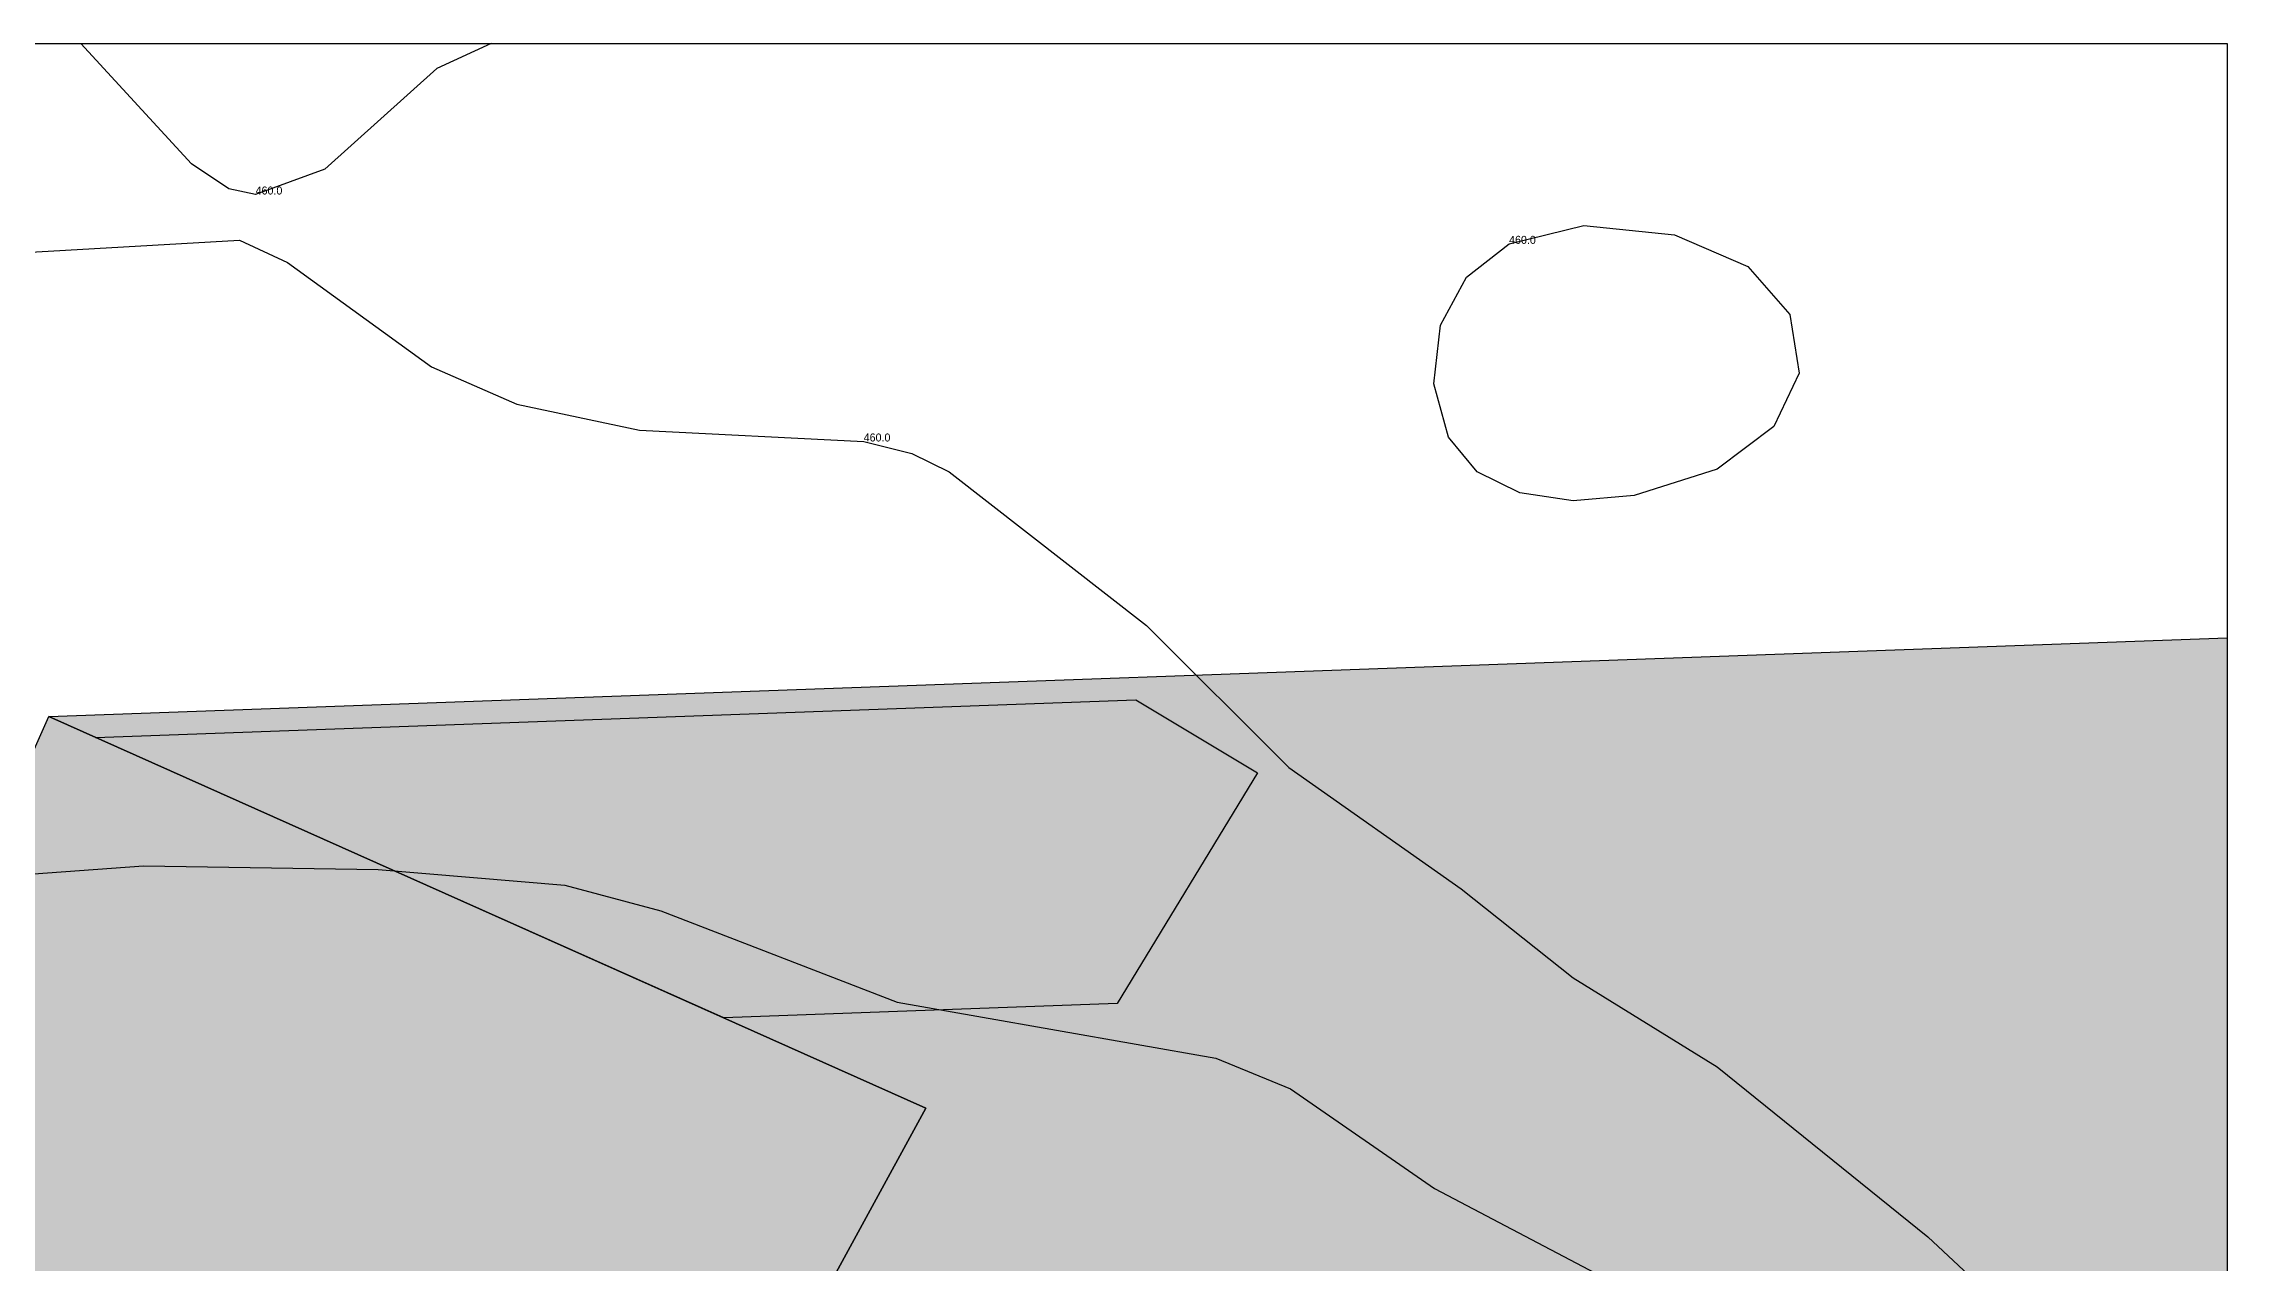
# Model space of a CAD drawing. Header units: metres. Extents: x 0 to 1014, y 0 to 676.
# Drawn here: x 604.3 to 1013.7, y 447.4 to 676 of the extents above; entities that cross this region are included whole.
import ezdxf

# ---------------------------------------------------------------- set-up
doc = ezdxf.new("R2010")
doc.units = ezdxf.units.M
for name, color, linetype, true_color in [('TPX_10_CONTOUR_LINES', 7, 'Continuous', 0x000000), ('TPX_11_CONTOUR_LINES_TEXT', 7, 'Continuous', 0x000000), ('TPX_3_BUILDINGS_HATCH', 7, 'Continuous', 0xf0f0f0), ('TPX_4_BUILDINGS_SHADOWS_OUTLINES', 7, 'Continuous', 0x000000), ('TPX_5_BUILDINGS_SHADOWS_HATCH', 7, 'Continuous', 0x000000)]:
    doc.layers.add(name, color=color, linetype=linetype, true_color=true_color)
doc.layers.add('TPX_2_BUILDINGS', color=7, linetype='Continuous')

msp = doc.modelspace()

# ---------------------------------------------------------------- hatches: boundary and pattern name
at = {"layer": 'TPX_3_BUILDINGS_HATCH'}
h = msp.add_hatch(color=256, dxfattribs=at)
h.dxf.hatch_style = 1
h.paths.add_polyline_path([(605.27, 549.79), (769.71, 476.33), (734.67, 412.06), (674.52, 442.63), (624.09, 343.63), (533, 387.14), (605.27, 549.79)])
at = {"layer": 'TPX_5_BUILDINGS_SHADOWS_HATCH'}
h = msp.add_hatch(color=256, dxfattribs=at)
h.dxf.hatch_style = 1
h.paths.add_polyline_path([(738.17, 376.94), (729.48, 381.18), (729.48, 381.18), (729.48, 381.18), (729.48, 381.18), (729.48, 381.18), (729.48, 381.18), (729.48, 381.18), (729.48, 381.18), (729.48, 381.19), (729.48, 381.19), (729.48, 381.19), (729.48, 381.19), (729.48, 381.19), (729.48, 381.19), (729.48, 381.19), (729.48, 381.19), (729.48, 381.19), (733.73, 389.8), (728.3, 392.45), (728.3, 392.45), (728.3, 392.45), (728.3, 392.45), (728.3, 392.45), (728.3, 392.45), (728.3, 392.45), (728.3, 392.45), (728.3, 392.45), (728.3, 392.45), (728.3, 392.45), (728.3, 392.45), (728.3, 392.45), (728.3, 392.45), (728.3, 392.45), (728.3, 392.45), (728.3, 392.45), (730.13, 396.14), (693.1, 414.21), (691.22, 410.42), (689.58, 407.09), (699.57, 402.17), (699.57, 402.17), (699.57, 402.17), (699.57, 402.17), (699.57, 402.17), (699.57, 402.17), (699.57, 402.17), (699.57, 402.17), (699.57, 402.17), (699.57, 402.17), (699.57, 402.17), (699.57, 402.17), (699.57, 402.17), (699.57, 402.17), (699.57, 402.17), (699.57, 402.17), (699.57, 402.17), (696.42, 395.87), (696.42, 395.87), (696.42, 395.87), (696.42, 395.87), (696.42, 395.87), (696.42, 395.87), (696.42, 395.87), (696.42, 395.87), (696.42, 395.87), (696.42, 395.87), (696.42, 395.87), (696.42, 395.87), (696.42, 395.87), (696.42, 395.87), (696.42, 395.87), (696.42, 395.87), (696.42, 395.87), (686.46, 400.78), (673.97, 375.52), (688.73, 368.07), (688.73, 368.07), (688.73, 368.07), (688.73, 368.07), (688.73, 368.07), (688.73, 368.07), (688.73, 368.07), (688.73, 368.07), (688.73, 368.07), (688.73, 368.07), (688.73, 368.07), (688.73, 368.06), (688.73, 368.06), (688.73, 368.06), (688.73, 368.06), (688.73, 368.06), (688.73, 368.06), (686.6, 363.64), (686.6, 363.64), (686.6, 363.64), (686.6, 363.64), (686.6, 363.64), (686.6, 363.64), (686.6, 363.64), (686.6, 363.64), (686.6, 363.64), (686.6, 363.64), (686.6, 363.64), (686.6, 363.64), (686.6, 363.64), (686.6, 363.64), (686.6, 363.64), (686.6, 363.64), (686.6, 363.64), (671.67, 370.9), (664.58, 356.5), (679.62, 349.19), (679.62, 349.19), (679.62, 349.19), (679.62, 349.19), (679.62, 349.19), (679.62, 349.19), (679.62, 349.19), (679.62, 349.19), (679.62, 349.19), (679.62, 349.19), (679.62, 349.19), (679.62, 349.19), (679.62, 349.19), (679.62, 349.19), (679.62, 349.19), (679.62, 349.19), (679.62, 349.19), (678.5, 346.86), (677.87, 345.57), (677.87, 345.57), (677.87, 345.57), (677.87, 345.57), (677.87, 345.57), (677.87, 345.57), (677.87, 345.57), (677.87, 345.57), (677.87, 345.57), (677.87, 345.57), (677.87, 345.57), (677.87, 345.57), (624.09, 343.63), (624.09, 343.63), (624.09, 343.63), (624.09, 343.63), (624.09, 343.63), (624.09, 343.63), (624.09, 343.63), (624.09, 343.63), (624.09, 343.63), (624.09, 343.63), (624.09, 343.63), (624.09, 343.63), (624.09, 343.63), (624.09, 343.63), (624.09, 343.63), (624.09, 343.63), (624.09, 343.63), (624.09, 343.63), (624.09, 343.63), (624.09, 343.63), (624.09, 343.63), (624.09, 343.63), (674.52, 442.63), (674.52, 442.63), (674.52, 442.63), (674.52, 442.63), (674.52, 442.63), (674.52, 442.63), (674.52, 442.63), (674.52, 442.63), (674.52, 442.63), (674.52, 442.63), (674.52, 442.63), (674.52, 442.63), (674.52, 442.63), (674.52, 442.63), (674.52, 442.63), (674.52, 442.63), (674.52, 442.63), (734.67, 412.06), (769.71, 476.33), (605.27, 549.79), (605.27, 549.79), (605.27, 549.79), (605.27, 549.79), (605.27, 549.79), (605.27, 549.79), (605.27, 549.79), (605.27, 549.79), (605.27, 549.79), (605.27, 549.79), (605.27, 549.79), (605.27, 549.79), (605.27, 549.79), (605.27, 549.79), (605.27, 549.79), (605.27, 549.79), (605.27, 549.79), (605.27, 549.79), (605.27, 549.79), (605.27, 549.79), (605.27, 549.79), (605.27, 549.79), (605.27, 549.79), (605.27, 549.79), (605.27, 549.79), (605.27, 549.79), (605.27, 549.79), (605.27, 549.79), (1013.71, 564.55), (1013.71, 564.55), (1013.71, 564.55), (1013.71, 564.55), (1013.71, 564.55), (1013.71, 564.55), (1013.71, 564.55), (1013.71, 564.55), (1013.71, 564.55), (1013.71, 564.55), (1013.71, 564.54), (1013.71, 564.54), (1013.71, 564.54), (1013.71, 564.54), (1013.71, 564.54), (1013.71, 564.54), (1013.71, 564.54), (1013.71, 357.7), (1013.71, 357.7), (1013.71, 357.7), (1013.71, 357.7), (1013.71, 357.7), (1013.71, 357.7), (1013.71, 357.7), (1013.71, 357.7), (1013.71, 357.7), (1013.71, 357.7), (1013.71, 357.7), (1013.71, 357.7), (1013.71, 357.7), (1013.71, 357.7), (1013.71, 357.7), (1013.71, 357.7), (1013.71, 357.7), (817.59, 350.62), (817.59, 350.62), (817.59, 350.62), (817.59, 350.62), (817.59, 350.62), (817.59, 350.62), (817.59, 350.62), (817.59, 350.62), (817.59, 350.62), (817.59, 350.62), (817.59, 350.62), (817.59, 350.62), (817.59, 350.62), (817.59, 350.62), (817.59, 350.62), (817.59, 350.62), (817.59, 350.62), (817.59, 350.62), (817.59, 350.62), (817.59, 350.62), (817.59, 350.62), (817.59, 350.62), (819.14, 353.64), (772.5, 377.33), (760.58, 354.15), (770.86, 348.93), (770.86, 348.93), (770.86, 348.93), (770.86, 348.93), (770.86, 348.93), (770.86, 348.93), (770.86, 348.93), (770.86, 348.93), (770.86, 348.93), (770.86, 348.93), (770.86, 348.93), (770.86, 348.93), (770.86, 348.93), (770.86, 348.93), (770.86, 348.93), (770.86, 348.93), (770.86, 348.93), (770.86, 348.93), (770.86, 348.93), (770.86, 348.93), (770.86, 348.93), (770.86, 348.93), (770.86, 348.93), (770.86, 348.93), (770.86, 348.93), (770.86, 348.93), (770.86, 348.93), (770.86, 348.93), (763.06, 348.65), (763.06, 348.65), (763.06, 348.65), (763.06, 348.65), (763.06, 348.65), (763.06, 348.65), (747.66, 356.47), (743.26, 347.93), (743.26, 347.93), (743.26, 347.93), (743.26, 347.93), (743.26, 347.93), (743.26, 347.93), (743.26, 347.93), (743.26, 347.93), (743.26, 347.93), (743.26, 347.93), (743.26, 347.93), (743.26, 347.93), (719.68, 347.08), (719.68, 347.08), (719.68, 347.08), (719.68, 347.08), (719.68, 347.08), (719.68, 347.08), (706.15, 353.64), (706.15, 353.64), (706.15, 353.64), (706.15, 353.64), (706.15, 353.64), (706.15, 353.64), (706.15, 353.64), (706.15, 353.64), (706.15, 353.64), (706.15, 353.64), (706.15, 353.64), (706.15, 353.64), (706.15, 353.64), (706.15, 353.64), (706.15, 353.64), (706.15, 353.64), (706.15, 353.64), (708.55, 358.62), (708.55, 358.62), (708.55, 358.62), (708.55, 358.62), (708.55, 358.62), (708.55, 358.62), (708.55, 358.62), (708.55, 358.62), (708.55, 358.62), (708.55, 358.62), (708.55, 358.62), (708.55, 358.62), (708.55, 358.62), (708.55, 358.62), (708.55, 358.62), (708.55, 358.62), (708.55, 358.62), (716.05, 354.74), (718.89, 360.4), (718.89, 360.4), (718.89, 360.4), (718.89, 360.4), (718.89, 360.4), (718.89, 360.4), (718.89, 360.4), (718.89, 360.4), (718.89, 360.4), (718.89, 360.4), (718.89, 360.4), (718.89, 360.4), (718.89, 360.4), (718.89, 360.4), (718.89, 360.4), (718.89, 360.4), (718.89, 360.4), (727.82, 356), (738.17, 376.94)])
h = msp.add_hatch(color=256, dxfattribs=at)
h.dxf.hatch_style = 1
h.paths.add_polyline_path([(731.84, 493.25), (731.84, 493.25), (731.84, 493.25), (731.84, 493.25), (731.84, 493.25), (731.84, 493.25), (614.06, 545.86), (614.06, 545.86), (614.06, 545.86), (614.06, 545.86), (614.06, 545.86), (614.06, 545.86), (614.06, 545.86), (614.06, 545.86), (614.06, 545.86), (614.06, 545.86), (614.06, 545.86), (614.06, 545.86), (614.06, 545.86), (614.06, 545.86), (614.06, 545.86), (614.06, 545.86), (614.06, 545.86), (614.06, 545.86), (614.06, 545.86), (614.06, 545.86), (614.06, 545.86), (614.06, 545.86), (614.06, 545.86), (614.06, 545.86), (614.06, 545.86), (614.06, 545.86), (614.06, 545.86), (614.06, 545.86), (809.05, 552.91), (809.05, 552.91), (809.05, 552.91), (809.05, 552.91), (809.05, 552.91), (809.05, 552.91), (809.05, 552.91), (831.89, 539.21), (831.89, 539.21), (831.89, 539.21), (831.89, 539.21), (831.89, 539.21), (831.89, 539.21), (831.89, 539.21), (831.89, 539.21), (831.89, 539.21), (831.89, 539.21), (831.89, 539.21), (831.89, 539.21), (831.89, 539.21), (831.89, 539.21), (831.89, 539.21), (831.89, 539.21), (831.89, 539.21), (805.6, 495.91), (805.6, 495.91), (805.6, 495.91), (805.6, 495.91), (805.6, 495.91), (805.6, 495.91), (805.6, 495.91), (805.6, 495.91), (805.6, 495.91), (805.6, 495.91), (805.6, 495.91), (731.84, 493.25)])

# ---------------------------------------------------------------- linework, layer by layer
at = {"layer": 'TPX_10_CONTOUR_LINES'}
for points in [[(559.48, 675.97), (550.06, 647.19), (552.03, 642.19), (557.05, 639.28), (570.05, 636.88), (592.05, 636.31), (641.05, 639.08), (650.05, 634.92), (677.05, 615.35), (693.05, 608.34), (716.05, 603.45), (758.05, 601.35), (767.05, 599.12), (774.05, 595.65), (811.05, 566.81), (837.74, 540.19), (870.05, 517.44), (891.05, 500.76), (918.05, 484.03), (957.56, 452.19), (985.38, 426.19), (1005.05, 402.3), (1013.71, 396.81)], [(688.21, 675.97), (678.05, 671.31), (657.05, 652.44), (644.05, 647.67), (639.05, 648.75), (632.05, 653.41), (611.28, 675.97)], [(902.53, 591.19), (891.05, 590.22), (881.05, 591.7), (873.05, 595.66), (867.67, 602.19), (864.95, 612.19), (866.2, 623.19), (871.05, 632.19), (879.05, 638.42), (893.05, 641.86), (910.05, 640.14), (923.79, 634.19), (931.68, 625.19), (933.42, 614.19), (928.69, 604.19), (918.05, 596.13), (902.53, 591.19)], [(332.16, 476.19), (346.05, 481.21), (375.05, 483.18), (434.05, 490.92), (508.05, 510.03), (556.05, 513.81), (599.05, 520), (623.05, 521.74), (667.05, 521.08), (702.05, 518.16), (720.05, 513.35), (764.32, 496.19), (824.05, 485.67), (838.05, 479.94), (865.05, 461.25), (901.29, 442.19), (920.32, 425.19), (933.93, 405.19), (939.75, 388.19), (949.05, 342.35), (954.88, 327.19), (962.63, 312.19), (973.05, 297.8), (1013.71, 252.37)]]:
    msp.add_lwpolyline(points, dxfattribs=at)
at = {"layer": 'TPX_1_FRAME'}
msp.add_lwpolyline([(0, 0), (0, 675.97), (1013.71, 675.97), (1013.71, 0)], close=True, dxfattribs=at)
at = {"layer": 'TPX_2_BUILDINGS'}
msp.add_lwpolyline([(605.27, 549.79), (769.71, 476.33), (734.67, 412.06), (674.52, 442.63), (624.09, 343.63), (533, 387.14), (605.27, 549.79)], dxfattribs=at)
at = {"layer": 'TPX_4_BUILDINGS_SHADOWS_OUTLINES'}
for points in [[(734.67, 412.06), (769.71, 476.33), (605.27, 549.79), (605.27, 549.79), (605.27, 549.79), (605.27, 549.79), (605.27, 549.79), (605.27, 549.79), (605.27, 549.79), (605.27, 549.79), (605.27, 549.79), (605.27, 549.79), (605.27, 549.79), (605.27, 549.79), (605.27, 549.79), (605.27, 549.79), (605.27, 549.79), (605.27, 549.79), (605.27, 549.79), (605.27, 549.79), (605.27, 549.79), (605.27, 549.79), (605.27, 549.79), (605.27, 549.79), (605.27, 549.79), (605.27, 549.79), (605.27, 549.79), (605.27, 549.79), (605.27, 549.79), (605.27, 549.79), (1013.71, 564.55), (1013.71, 564.55), (1013.71, 564.55), (1013.71, 564.55), (1013.71, 564.55), (1013.71, 564.55), (1013.71, 564.55), (1013.71, 564.55), (1013.71, 564.55), (1013.71, 564.55), (1013.71, 564.54), (1013.71, 564.54), (1013.71, 564.54), (1013.71, 564.54), (1013.71, 564.54), (1013.71, 564.54), (1013.71, 564.54), (1013.71, 357.7)], [(731.84, 493.25), (731.84, 493.25), (731.84, 493.25), (731.84, 493.25), (731.84, 493.25), (731.84, 493.25), (614.06, 545.86), (614.06, 545.86), (614.06, 545.86), (614.06, 545.86), (614.06, 545.86), (614.06, 545.86), (614.06, 545.86), (614.06, 545.86), (614.06, 545.86), (614.06, 545.86), (614.06, 545.86), (614.06, 545.86), (614.06, 545.86), (614.06, 545.86), (614.06, 545.86), (614.06, 545.86), (614.06, 545.86), (614.06, 545.86), (614.06, 545.86), (614.06, 545.86), (614.06, 545.86), (614.06, 545.86), (614.06, 545.86), (614.06, 545.86), (614.06, 545.86), (614.06, 545.86), (614.06, 545.86), (614.06, 545.86), (809.05, 552.91), (809.05, 552.91), (809.05, 552.91), (809.05, 552.91), (809.05, 552.91), (809.05, 552.91), (809.05, 552.91), (831.89, 539.21), (831.89, 539.21), (831.89, 539.21), (831.89, 539.21), (831.89, 539.21), (831.89, 539.21), (831.89, 539.21), (831.89, 539.21), (831.89, 539.21), (831.89, 539.21), (831.89, 539.21), (831.89, 539.21), (831.89, 539.21), (831.89, 539.21), (831.89, 539.21), (831.89, 539.21), (831.89, 539.21), (805.6, 495.91), (805.6, 495.91), (805.6, 495.91), (805.6, 495.91), (805.6, 495.91), (805.6, 495.91), (805.6, 495.91), (805.6, 495.91), (805.6, 495.91), (805.6, 495.91), (805.6, 495.91), (731.84, 493.25)]]:
    msp.add_lwpolyline(points, dxfattribs=at)

# ---------------------------------------------------------------- texts
at = {"layer": 'TPX_11_CONTOUR_LINES_TEXT'}
for p in [(644.05, 647.67), (879.05, 638.42), (758.05, 601.35)]:
    msp.add_text('460.0', height=1.5, dxfattribs=at).set_placement(p)

doc.saveas('drawing.dxf')
